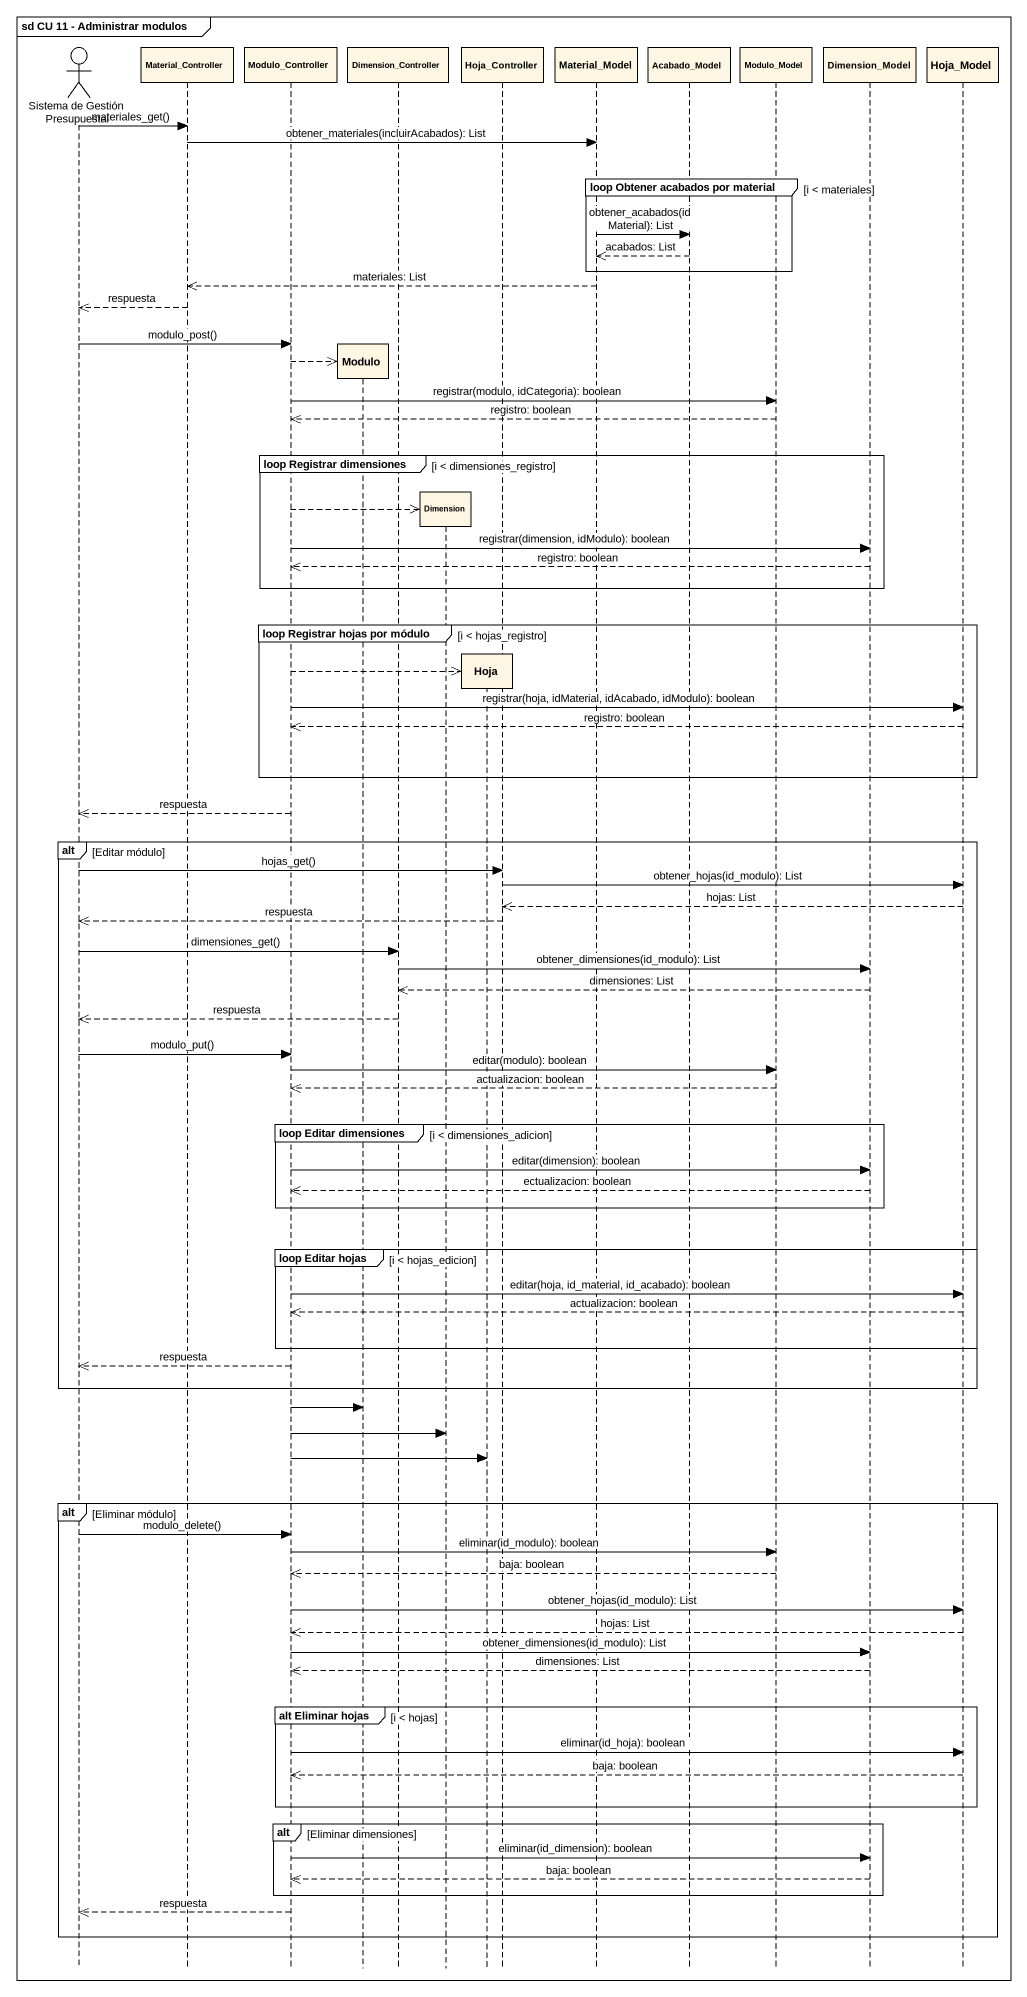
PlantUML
@startuml
mainframe sd CU 11 - Administrar modulos
hide footbox
actor "Sistema de Gestión Presupuestal" as Sistema_de_Gestión
participant Material_Controller
participant Modulo_Controller
participant Modulo
participant Dimension_Controller
participant Dimension
participant Hoja
participant Hoja_Controller
participant Material_Model
participant Acabado_Model
participant Modulo_Model
participant Dimension_Model
participant Hoja_Model

Sistema_de_Gestión -> Material_Controller : materiales_get()
Material_Controller -> Material_Model : obtener_materiales(incluirAcabados): List
group loop Obtener acabados por material [i < materiales]
  Material_Model -> Acabado_Model : obtener_acabados(idMaterial): List
  Acabado_Model -->> Material_Model : acabados: List
end
Material_Model -->> Material_Controller : materiales: List
Material_Controller -->> Sistema_de_Gestión : respuesta
Sistema_de_Gestión -> Modulo_Controller : modulo_post()
Modulo_Controller -->> Modulo **
Modulo_Controller -> Modulo_Model : registrar(modulo, idCategoria): boolean
Modulo_Model -->> Modulo_Controller : registro: boolean
group loop Registrar dimensiones [i < dimensiones_registro]
  Modulo_Controller -->> Dimension **
  Modulo_Controller -> Dimension_Model : registrar(dimension, idModulo): boolean
  Dimension_Model -->> Modulo_Controller : registro: boolean
end
group loop Registrar hojas por módulo [i < hojas_registro]
  Modulo_Controller -->> Hoja **
  Modulo_Controller -> Hoja_Model : registrar(hoja, idMaterial, idAcabado, idModulo): boolean
  Hoja_Model -->> Modulo_Controller : registro: boolean
end
Modulo_Controller -->> Sistema_de_Gestión : respuesta
alt Editar módulo
  Sistema_de_Gestión -> Hoja_Controller : hojas_get()
  Hoja_Controller -> Hoja_Model : obtener_hojas(id_modulo): List
  Hoja_Model -->> Hoja_Controller : hojas: List
  Hoja_Controller -->> Sistema_de_Gestión : respuesta
  Sistema_de_Gestión -> Dimension_Controller : dimensiones_get()
  Dimension_Controller -> Dimension_Model : obtener_dimensiones(id_modulo): List
  Dimension_Model -->> Dimension_Controller : dimensiones: List
  Dimension_Controller -->> Sistema_de_Gestión : respuesta
  Sistema_de_Gestión -> Modulo_Controller : modulo_put()
  Modulo_Controller -> Modulo_Model : editar(modulo): boolean
  Modulo_Model -->> Modulo_Controller : actualizacion: boolean
  group loop Editar dimensiones [i < dimensiones_adicion]
    Modulo_Controller -> Dimension_Model : editar(dimension): boolean
    Dimension_Model -->> Modulo_Controller : ectualizacion: boolean
  end
  group loop Editar hojas [i < hojas_edicion]
    Modulo_Controller -> Hoja_Model : editar(hoja, id_material, id_acabado): boolean
    Hoja_Model -->> Modulo_Controller : actualizacion: boolean
  end
  Modulo_Controller -->> Sistema_de_Gestión : respuesta
end
Modulo_Controller -> Modulo
Modulo_Controller -> Dimension
Modulo_Controller -> Hoja
alt Eliminar módulo
  Sistema_de_Gestión -> Modulo_Controller : modulo_delete()
  Modulo_Controller -> Modulo_Model : eliminar(id_modulo): boolean
  Modulo_Model -->> Modulo_Controller : baja: boolean
  Modulo_Controller -> Hoja_Model : obtener_hojas(id_modulo): List
  Hoja_Model -->> Modulo_Controller : hojas: List
  Modulo_Controller -> Dimension_Model : obtener_dimensiones(id_modulo): List
  Dimension_Model -->> Modulo_Controller : dimensiones: List
  group alt Eliminar hojas [i < hojas]
    Modulo_Controller -> Hoja_Model : eliminar(id_hoja): boolean
    Hoja_Model -->> Modulo_Controller : baja: boolean
  end
  alt Eliminar dimensiones
    Modulo_Controller -> Dimension_Model : eliminar(id_dimension): boolean
    Dimension_Model -->> Modulo_Controller : baja: boolean
  end
  Modulo_Controller -->> Sistema_de_Gestión : respuesta
end
@enduml
